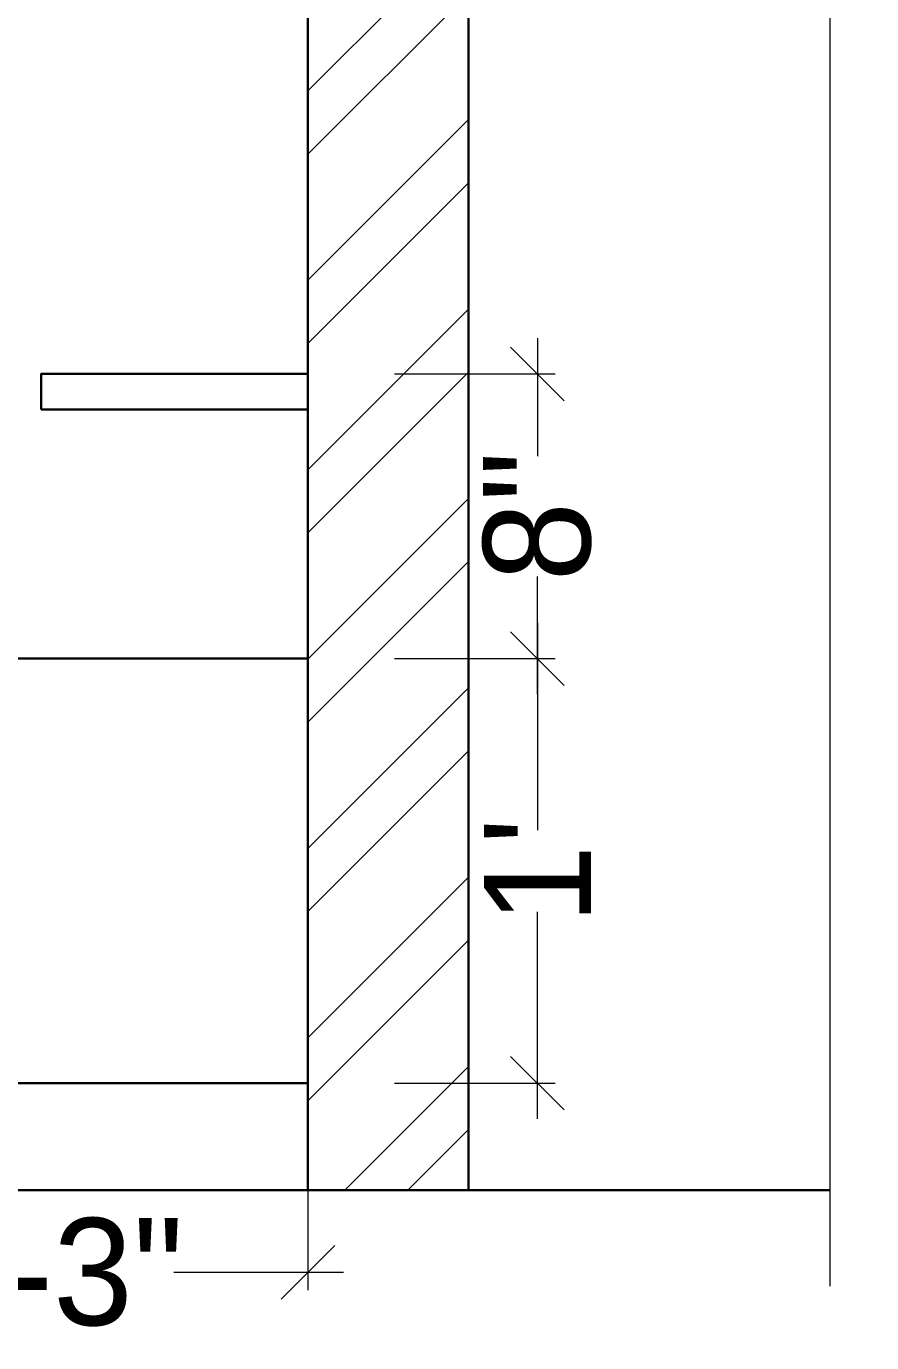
# Model space of a CAD drawing. Header units: millimetres. Extents: x 56222 to 3066687, y -650199 to -121287.
# Drawn here: x 135007.75 to 135031.42, y -183599.31 to -183562.44 of the extents above; entities that cross this region are included whole.
import ezdxf

# ---------------------------------------------------------------- set-up
doc = ezdxf.new("R2010")
doc.units = ezdxf.units.MM
doc.header["$MEASUREMENT"] = 0
doc.header["$PDMODE"] = 35
doc.linetypes.add('DASHED', pattern=[0.75, 0.5, -0.25])
doc.layers.get('Defpoints').update_dxf_attribs({"color": 220})
doc.layers.add('AR HATCH-7', color=7, linetype='Continuous')
for name, color, linetype, lineweight in [('FURNITURE', 32, 'Continuous', 9), ('furniture dimensions', 1, 'DASHED', 0), ('SECTION ( SLAB PLine )', 104, 'Continuous', 30), ('Text', 7, 'Continuous', 15), ('wall', 7, 'Continuous', 30), ('XX~SLAB ( BEAM )~ ( DIM )', 7, 'Continuous', 9)]:
    doc.layers.add(name, color=color, linetype=linetype, lineweight=lineweight)
doc.styles.add('century g', font='GOTHIC.TTF')
doc.dimstyles.new('Archana', dxfattribs={"dimtxt": 2, "dimasz": 0.75, "dimexe": 0.5, "dimexo": 0.5, "dimgap": 0, "dimtad": 0, "dimzin": 0, "dimdsep": 46, "dimlunit": 4, "dimtxsty": 'century g', "dimblk": 'OBLIQUE', "dimcen": 0, "dimdle": 1, "dimclrd": 256, "dimclre": 256, "dimclrt": 256, "dimadec": 0, "dimazin": 0, "dimtfac": 1, "dimtofl": 0, "dimtmove": 1, "dimatfit": 3, "dimfxl": 1, "dimfxlon": 1, "dimtolj": 1, "dimtzin": 0, "dimlwd": -1, "dimlwe": -1, "dimarcsym": 0})

# ---------------------------------------------------------------- blocks, each defined once
blk = doc.blocks.new('_Oblique')
at = {"layer": 'wall', "color": 0, "lineweight": -2}
blk.add_line((-0.5, -0.5), (0.5, 0.5), dxfattribs=at)
blk = doc.blocks.new('*D224')
at = {"layer": 'Defpoints', "color": 0, "linetype": 'Continuous', "lineweight": 30, "transparency": 16777216}
for p in [(135000.694, -183592.044), (135015.634, -183592.044), (135015.634, -183597.344)]:
    blk.add_point(p, dxfattribs=at)
at = {"layer": 'furniture dimensions', "color": 5, "linetype": 'ByBlock', "transparency": 16777216}
blk.add_line((135000.694, -183593.344), (135000.694, -183597.844), dxfattribs=at)
at = {"layer": 'furniture dimensions', "color": 5, "linetype": 'Continuous', "transparency": 16777216}
for p, q in [((135015.634, -183593.344), (135015.634, -183597.844)), ((134999.694, -183597.344), (135004.443, -183597.344)), ((135016.634, -183597.344), (135011.885, -183597.344))]:
    blk.add_line(p, q, dxfattribs=at)
at = {"layer": 'furniture dimensions', "color": 5, "linetype": 'Continuous', "transparency": 16777216, "xscale": 1.5, "yscale": 1.5, "zscale": 1.5, "rotation": 180}
blk.add_blockref('_Oblique', (135000.694, -183597.344), dxfattribs=at)
at = {"layer": 'furniture dimensions', "color": 5, "linetype": 'Continuous', "transparency": 16777216, "xscale": 1.5, "yscale": 1.5, "zscale": 1.5}
blk.add_blockref('_Oblique', (135015.634, -183597.344), dxfattribs=at)
at = {"layer": 'furniture dimensions', "linetype": 'Continuous', "lineweight": 0, "transparency": 16777216, "insert": (135008.164, -183597.344), "char_height": 3, "attachment_point": 5, "style": 'century g'}
blk.add_mtext('\\A1;1\'-3"', dxfattribs=at)
blk = doc.blocks.new('*D233')
at = {"layer": 'Defpoints', "color": 0, "linetype": 'Continuous', "lineweight": 30, "transparency": 16777216}
for p in [(135015.634, -183580.153), (135022.06, -183580.153), (135015.634, -183592.044)]:
    blk.add_point(p, dxfattribs=at)
at = {"layer": 'furniture dimensions', "color": 5, "linetype": 'Continuous', "transparency": 16777216}
for p, q in [((135022.06, -183579.153), (135022.06, -183584.955)), ((135018.06, -183580.153), (135022.56, -183580.153)), ((135022.06, -183593.044), (135022.06, -183587.242))]:
    blk.add_line(p, q, dxfattribs=at)
at = {"layer": 'furniture dimensions', "color": 5, "linetype": 'ByBlock', "transparency": 16777216}
blk.add_line((135018.06, -183592.044), (135022.56, -183592.044), dxfattribs=at)
at = {"layer": 'furniture dimensions', "color": 5, "linetype": 'Continuous', "transparency": 16777216, "xscale": 1.5, "yscale": 1.5, "zscale": 1.5}
for p, rotation in [((135022.06, -183580.153), 90), ((135022.06, -183592.044), 270)]:
    blk.add_blockref('_Oblique', p, dxfattribs=dict(at, rotation=rotation))
at = {"layer": 'furniture dimensions', "linetype": 'Continuous', "lineweight": 0, "transparency": 16777216, "insert": (135022.06, -183586.099), "char_height": 3, "attachment_point": 5, "rotation": 90, "style": 'century g'}
blk.add_mtext("\\A1;1'", dxfattribs=at)
blk = doc.blocks.new('*D234')
at = {"layer": 'Defpoints', "color": 0, "linetype": 'Continuous', "lineweight": 30, "transparency": 16777216}
for p in [(135015.634, -183572.179, 0), (135022.06, -183572.179), (135015.634, -183580.153)]:
    blk.add_point(p, dxfattribs=at)
at = {"layer": 'furniture dimensions', "color": 5, "linetype": 'Continuous', "transparency": 16777216}
for p, q in [((135022.06, -183571.179), (135022.06, -183574.482)), ((135018.06, -183572.179), (135022.56, -183572.179)), ((135022.06, -183581.153), (135022.06, -183577.85))]:
    blk.add_line(p, q, dxfattribs=at)
at = {"layer": 'furniture dimensions', "color": 5, "linetype": 'ByBlock', "transparency": 16777216}
blk.add_line((135018.06, -183580.153), (135022.56, -183580.153), dxfattribs=at)
at = {"layer": 'furniture dimensions', "color": 5, "linetype": 'Continuous', "transparency": 16777216, "xscale": 1.5, "yscale": 1.5, "zscale": 1.5}
for p, rotation in [((135022.06, -183572.179), 90), ((135022.06, -183580.153), 270)]:
    blk.add_blockref('_Oblique', p, dxfattribs=dict(at, rotation=rotation))
at = {"layer": 'furniture dimensions', "linetype": 'Continuous', "lineweight": 0, "transparency": 16777216, "insert": (135022.06, -183576.166), "char_height": 3, "attachment_point": 5, "rotation": 90, "style": 'century g'}
blk.add_mtext('\\A1;8"', dxfattribs=at)

msp = doc.modelspace()

# ---------------------------------------------------------------- hatches: boundary and pattern name
at = {"layer": 'AR HATCH-7', "lineweight": 18, "true_color": 0x939598, "transparency": 33554687}
h = msp.add_hatch(dxfattribs=at)
h.set_pattern_fill('ANSI32', color=252, scale=10)
h.paths.add_polyline_path([(135020.134, -183468.044), (135015.634, -183468.044), (135015.634, -183595.044), (135020.134, -183595.044)])
h.paths.add_polyline_path([(134861.134, -183481.044), (134856.634, -183481.044), (134856.634, -183595.044), (134861.134, -183595.044)])

# ---------------------------------------------------------------- linework, layer by layer
at = {"layer": 'FURNITURE', "lineweight": 30}
for p, q in [((135000.694, -183580.153), (135015.634, -183580.153)), ((135015.634, -183580.153), (135015.634, -183592.044)), ((135015.634, -183592.044), (135000.694, -183592.044))]:
    msp.add_line(p, q, dxfattribs=at)
at = {"layer": 'FURNITURE', "lineweight": 30, "elevation": 0}
msp.add_lwpolyline([(135008.164, -183573.179), (135015.634, -183573.179), (135015.634, -183572.179), (135008.164, -183572.179)], close=True, dxfattribs=at)
at = {"layer": 'SECTION ( SLAB PLine )', "color": 1}
msp.add_line((134851.268, -183595.044), (135030.243, -183595.044), dxfattribs=at)
at = {"layer": 'Text', "color": 251, "linetype": 'Continuous', "lineweight": 0, "true_color": 0x636466}
msp.add_lwpolyline([(135030.243, -183457.549), (135030.243, -183526.734), (135028.982, -183527.515), (135031.416, -183527.765), (135030.243, -183528.602), (135030.243, -183597.731)], dxfattribs=at)
at = {"layer": 'XX~SLAB ( BEAM )~ ( DIM )', "lineweight": 30}
msp.add_lwpolyline([(135015.634, -183468.044), (135020.134, -183468.044), (135020.134, -183595.044), (135015.634, -183595.044)], close=True, dxfattribs=at)

# ---------------------------------------------------------------- dimensions: what is measured, and where the dimension line sits
at = {"layer": 'furniture dimensions', "color": 5, "linetype": 'Continuous', "lineweight": 0}
for base, p1, p2, picture, middle in [((135022.06, -183572.179), (135015.634, -183580.153), (135015.634, -183572.179, 0), '*D234', (135022.06, -183576.166)), ((135022.06, -183580.153), (135015.634, -183592.044), (135015.634, -183580.153), '*D233', (135022.06, -183586.099))]:
    dim = msp.add_linear_dim(base=base, p1=p1, p2=p2, angle=90, dimstyle='Archana', override={"dimtxt": 3, "dimasz": 1.5, "dimdec": 0, "dimclrd": 5, "dimclre": 5, "dimfxl": 4}, dxfattribs=at)
    dim.commit()
    dim.dimension.update_dxf_attribs({"geometry": picture, "text_midpoint": middle})
dim = msp.add_linear_dim(base=(135015.634, -183597.344), p1=(135000.694, -183592.044), p2=(135015.634, -183592.044), dimstyle='Archana', override={"dimtxt": 3, "dimasz": 1.5, "dimdec": 0, "dimclrd": 5, "dimclre": 5, "dimfxl": 4}, dxfattribs=at)
dim.commit()
dim.dimension.update_dxf_attribs({"geometry": '*D224', "text_midpoint": (135008.164, -183597.344)})

doc.saveas('drawing.dxf')
